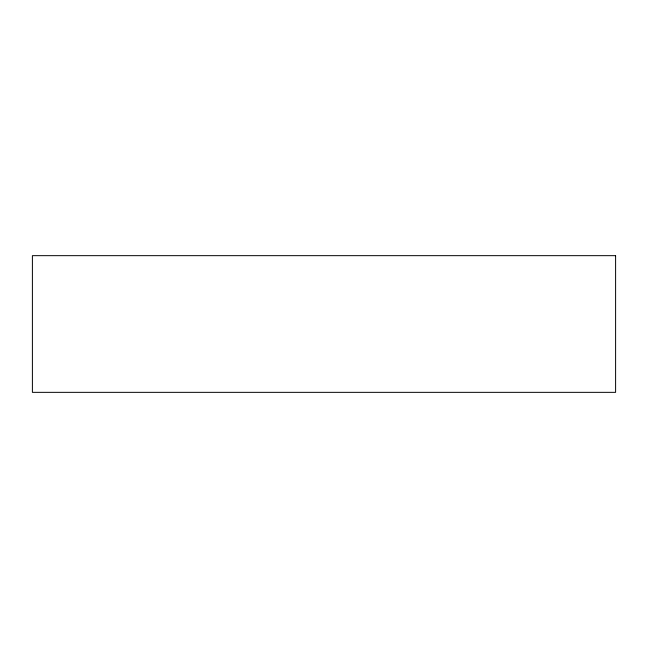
<?xml version="1.0" encoding="UTF-8"?>
<svg xmlns="http://www.w3.org/2000/svg" width="648" height="648" viewBox="0 0 648 648"><rect width="100%" height="100%" fill="white"/><g stroke="black" fill="none" stroke-linecap="round" stroke-linejoin="round"><path stroke-width="0.97" d="M615.6 255.66L32.4 255.66L32.4 392.348L615.6 392.348L615.6 255.66"/></g></svg>
